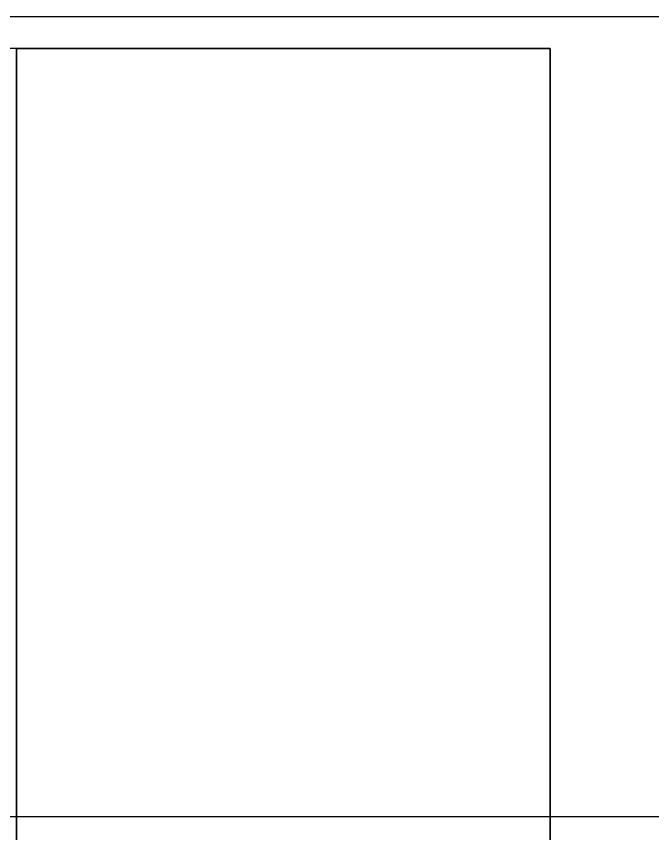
# Model space of a CAD drawing. Header units: centimetres. Extents: x -25.1 to 37.5, y -51.5 to 12.5.
# Drawn here: x 16.7 to 17.296, y -37.266 to -36.5 of the extents above; entities that cross this region are included whole.
import ezdxf

# ---------------------------------------------------------------- set-up
doc = ezdxf.new("R2010")
doc.units = ezdxf.units.CM
doc.header["$MEASUREMENT"] = 0
for name, color, linetype in [('robot assembler v21_Sketch16', 7, 'Continuous'), ('robot assembler v21_Sketch86', 7, 'Continuous'), ('robot assembler v21_Sketch90', 7, 'Continuous'), ('robot assembler v21_Sketch91', 7, 'Continuous')]:
    doc.layers.add(name, color=color, linetype=linetype)

msp = doc.modelspace()

# ---------------------------------------------------------------- linework, layer by layer
at = {"layer": 'robot assembler v21_Sketch16'}
msp.add_line((0, -36.5, 46.9), (30, -36.5, 46.9), dxfattribs=at)
at = {"layer": 'robot assembler v21_Sketch86'}
msp.add_line((19.5, -37.25, 23.9), (10.5, -37.25, 23.9), dxfattribs=at)
at = {"layer": 'robot assembler v21_Sketch90'}
for p, q in [((17.2, -36.53, 49.1), (16, -36.53, 49.1)), ((16.7, -38, 49.1), (16.7, -36.53, 49.1)), ((16.7, -36.53, 49.1), (17.2, -36.53, 49.1)), ((17.2, -38, 49.1), (17.2, -36.53, 49.1)), ((17.2, -36.53, 49.1), (17.2, -38, 49.1))]:
    msp.add_line(p, q, dxfattribs=at)
at = {"layer": 'robot assembler v21_Sketch91'}
for p, q in [((16.7, -38, 50.7), (16.7, -36.53, 50.7)), ((16.7, -38, 50.11), (16.7, -36.53, 50.11)), ((16.7, -36.53, 50.7), (16.7, -36.53, 49.1)), ((16.7, -36.53, 50.7), (16.7, -38, 50.7)), ((16.7, -36.53, 50.11), (16.7, -36.53, 50.7)), ((16.7, -36.53, 49.1), (16.7, -38, 49.1))]:
    msp.add_line(p, q, dxfattribs=at)

doc.saveas('drawing.dxf')
